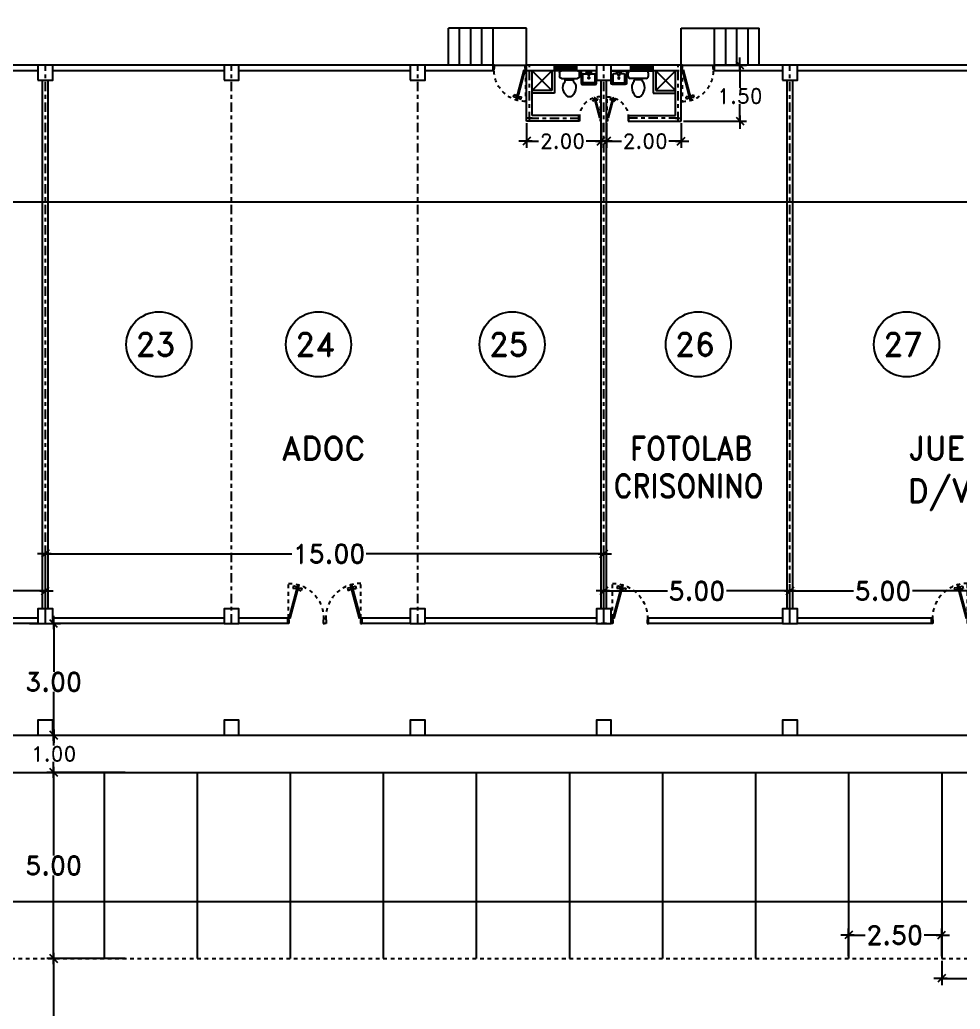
# Model space of a CAD drawing. Header units: millimetres. Extents: x 1590 to 1932, y -48 to 167.
# Drawn here: x 1704.97 to 1730.23, y 92.75 to 119.33 of the extents above; entities that cross this region are included whole.
import ezdxf

# ---------------------------------------------------------------- set-up
doc = ezdxf.new("R2010")
doc.units = ezdxf.units.MM
doc.header["$LTSCALE"] = 0.1
doc.header["$MEASUREMENT"] = 0
doc.header["$PDMODE"] = 35
doc.header["$PDSIZE"] = 0.75
for name, pattern in [('CENTERX2', [4, 2.5, -0.5, 0.5, -0.5]), ('DASHED', [0.75, 0.5, -0.25]), ('HIDDEN2', [0.1875, 0.125, -0.0625])]:
    doc.linetypes.add(name, pattern=pattern)
doc.layers.get('0').update_dxf_attribs({"linetype": 'CONTINUOUS'})
doc.layers.get('DEFPOINTS').update_dxf_attribs({"linetype": 'CONTINUOUS'})
for name, color, linetype in [('_KTI_CONTROL', 7, 'CONTINUOUS'), ('CALLES', 3, 'CONTINUOUS'), ('P-FIXT', 1, 'CONTINUOUS'), ('PARED', 4, 'CONTINUOUS'), ('PAREDES', 3, 'CONTINUOUS'), ('TERRENO', 4, 'CONTINUOUS'), ('TEXT', 3, 'CONTINUOUS')]:
    doc.layers.add(name, color=color, linetype=linetype)
doc.styles.add('ATT', font='txt')
doc.styles.add('ROMAND', font='romand.shx')
doc.dimstyles.new('URBA', dxfattribs={"dimtxt": 20, "dimasz": 0.5, "dimexe": 1.25, "dimexo": 0.63, "dimgap": 0.63, "dimtad": 0, "dimtih": 1, "dimtoh": 1, "dimzin": 1, "dimdsep": 46, "dimtxsty": 'ROMAND', "dimcen": 2.5, "dimclrd": 1, "dimclre": 1, "dimclrt": 3, "dimadec": 0, "dimazin": 0, "dimtfac": 1, "dimtmove": 0, "dimatfit": 3, "dimfxl": 1, "dimtvp": 1, "dimtolj": 1, "dimtzin": 1, "dimarcsym": 0})

# ---------------------------------------------------------------- blocks, each defined once
blk = doc.blocks.new('UTP1$0$DIMBLOCK')
at = {"color": 1}
blk.add_line((-7.5, 0), (10.5, 0), dxfattribs=at)
at = {"color": 4}
blk.add_line((-5.25, -5.25), (5.25, 5.25), dxfattribs=at)
blk = doc.blocks.new('*D37')
at = {"color": 1, "linetype": 'Continuous', "transparency": 16777216}
for p, q in [((1707.803, 99.108), (1705.702, 99.108)), ((1705.882, 99.088), (1705.882, 96.878)), ((1705.882, 94.128), (1705.882, 96.338)), ((1707.803, 94.108), (1705.702, 94.108))]:
    blk.add_line(p, q, dxfattribs=at)
at = {"layer": 'DEFPOINTS', "color": 0, "linetype": 'Continuous', "transparency": 16777216}
for p in [(1707.866, 99.108), (1705.882, 94.108), (1707.866, 94.108)]:
    blk.add_point(p, dxfattribs=at)
at = {"color": 1, "linetype": 'Continuous', "transparency": 16777216, "xscale": 0.02, "yscale": 0.02, "zscale": 0.02}
for p, rotation in [((1705.882, 99.108), 90), ((1705.882, 94.108), 270)]:
    blk.add_blockref('UTP1$0$DIMBLOCK', p, dxfattribs=dict(at, rotation=rotation))
at = {"color": 3, "linetype": 'Continuous', "transparency": 16777216, "insert": (1705.882, 96.608), "char_height": 0.5, "attachment_point": 5, "style": 'ROMAND'}
blk.add_mtext('\\A1;5.00', dxfattribs=at)
blk = doc.blocks.new('*D60')
at = {"color": 1, "linetype": 'Continuous', "lineweight": -2, "transparency": 16777216}
for p, q in [((1705.172, 100.108), (1706.062, 100.108)), ((1705.882, 100.088), (1705.882, 99.828)), ((1705.882, 99.128), (1705.882, 99.388)), ((1705.172, 99.108), (1706.062, 99.108))]:
    blk.add_line(p, q, dxfattribs=at)
at = {"layer": 'DEFPOINTS', "color": 0, "linetype": 'Continuous', "transparency": 16777216}
for p in [(1705.109, 100.108), (1705.882, 100.108), (1705.109, 99.108)]:
    blk.add_point(p, dxfattribs=at)
at = {"color": 1, "linetype": 'Continuous', "lineweight": -2, "transparency": 16777216, "xscale": 0.02, "yscale": 0.02, "zscale": 0.02}
for p, rotation in [((1705.882, 100.108), 90), ((1705.882, 99.108), 270)]:
    blk.add_blockref('UTP1$0$DIMBLOCK', p, dxfattribs=dict(at, rotation=rotation))
at = {"color": 3, "linetype": 'Continuous', "transparency": 16777216, "insert": (1705.882, 99.608), "char_height": 0.4, "attachment_point": 5, "style": 'ROMAND'}
blk.add_mtext('\\A1;1.00', dxfattribs=at)
blk = doc.blocks.new('15PTOI01')
at = {"color": 0, "linetype": 'ByBlock'}
for p, q in [((2, 10.5), (6, 10.5)), ((0, -8.5), (0, 8.5)), ((8, 8.5), (8, -8.5)), ((9.5, 4.375), (9.5, -4.375)), ((11.25, 4.375), (9.5, 4.375)), ((11.25, -4.375), (9.5, -4.375)), ((6, -10.5), (2, -10.5))]:
    blk.add_line(p, q, dxfattribs=at)
for centre, radius, start, end in [((2, 8.5), 2, 90, 180), ((6, 8.5), 2, 0, 90), ((17.766404, -2.827313), 9.712715, 75.184599, 132.137709), ((13.6875, -12.03125), 19.717859, 49.950272, 70.559965), ((23.458333, 0), 4.229167, 313.602819, 46.397181), ((2, -8.5), 2, 180, 270), ((6, -8.5), 2, 270, 0), ((17.766404, 2.827313), 9.712715, 227.862291, 284.815401), ((13.6875, 12.03125), 19.717859, 289.440035, 310.049728)]:
    blk.add_arc(centre, radius, start, end, dxfattribs=at)
at = {"color": 0, "linetype": 'ByBlock', "style": 'ATT'}
for tag, p, flags in [('ITEM', (0, -23), 3), ('ROOM_NUMBER', (0, -32), 1)]:
    blk.add_attdef(tag, p, '', height=6, dxfattribs=dict(at, flags=flags))
blk = doc.blocks.new('ss1')
at = {"layer": '_KTI_CONTROL', "color": 1}
for points in [[(0.141, 0.122, 0), (0.141, 0.122, 0), (0.141, 0.122, 0), (0.141, 0.122, 0), (0.141, 0.122, 0)], [(0.141, 0.122, 0), (0.141, 0.122, 0), (0.141, 0.122, 0), (0.141, 0.122, 0), (0.141, 0.122, 0), (0.141, 0.122, 0), (0.141, 0.122, 0), (0.141, 0.122, 0), (0.141, 0.122, 0), (0.141, 0.122, 0), (0.141, 0.122, 0)]]:
    blk.add_polyline3d(points, dxfattribs=at)
at = {"layer": '_KTI_CONTROL'}
for points in [[(0.141, 0.122, 0), (0.141, 0.122, 0), (0.141, 0.122, 0), (0.141, 0.122, 0)], [(0.141, 0.122, 0), (0.141, 0.122, 0)]]:
    blk.add_polyline3d(points, dxfattribs=at)
at = {"layer": 'P-FIXT', "xscale": 0.0254, "yscale": 0.0254, "zscale": 0.0254}
blk.add_blockref('15PTOI01', (17.719, 12.528), dxfattribs=at)
blk = doc.blocks.new('15PLAV06')
at = {"color": 0, "linetype": 'ByBlock'}
for p, q in [((0, 8.5), (0, -8.5)), ((16.5, 10), (1.5, 10)), ((2, -1.5), (2, 1.5)), ((7, 0.5), (3, 1.5)), ((4, 1.25), (4, 7.25)), ((4.75, 8), (15.25, 8)), ((7, -0.5), (7, 0.5)), ((16, 7.25), (16, -7.25)), ((18, -8.5), (18, 8.5)), ((1.5, -10), (16.5, -10)), ((3, -1.5), (7, -0.5)), ((4, -7.25), (4, -1.25)), ((15.25, -8), (4.75, -8))]:
    blk.add_line(p, q, dxfattribs=at)
for centre in [(2.5, 2.5), (9.5, 0), (2.5, -2.5)]:
    blk.add_circle(centre, 1, dxfattribs=at)
for centre, radius, start, end in [((1.5, 8.5), 1.5, 90, 180), ((4.75, 7.25), 0.75, 90, 180), ((15.25, 7.25), 0.75, 0, 90), ((16.5, 8.5), 1.5, 0, 90), ((1.5, -8.5), 1.5, 180, 270), ((4.75, -7.25), 0.75, 180, 270), ((15.25, -7.25), 0.75, 270, 0), ((16.5, -8.5), 1.5, 270, 0)]:
    blk.add_arc(centre, radius, start, end, dxfattribs=at)
at = {"color": 0, "linetype": 'ByBlock', "style": 'ATT'}
for tag, p, flags in [('ROOM_NUMBER', (0, -29), 1), ('ITEM', (0, -20), 3)]:
    blk.add_attdef(tag, p, '', height=6, dxfattribs=dict(at, flags=flags))
blk = doc.blocks.new('P-GIRO-D')
at = {"color": 1, "linetype": 'HIDDEN2'}
blk.add_line((-0.03, 0.15), (-0.03, 1.08), dxfattribs=at)
at = {"color": 2}
for p, q in [((-0.31, 0.963), (-0.389, 0.952)), ((-0.389, 0.952), (-0.371, 0.884)), ((-0.297, 0.915), (-0.371, 0.884)), ((-0.281, 1.048), (-0.31, 1.041)), ((-0.31, 1.041), (-0.069, 0.142)), ((-0.31, 0.963), (-0.297, 0.915)), ((-0.288, 0.958), (-0.307, 0.953)), ((-0.28, 0.929), (-0.299, 0.924)), ((-0.281, 1.048), (-0.04, 0.15)), ((-0.239, 0.971), (-0.259, 0.966)), ((-0.232, 0.942), (-0.251, 0.937)), ((-0.242, 0.981), (-0.167, 1.011)), ((-0.242, 0.981), (-0.229, 0.933)), ((-0.229, 0.933), (-0.149, 0.944)), ((-0.167, 1.011), (-0.149, 0.944)), ((-1, 0.15), (-0.97, 0.15)), ((-0.96, 0), (-1, 0)), ((-0.97, 0.15), (-0.97, 0.1)), ((-0.97, 0.1), (-0.96, 0.1)), ((-0.96, 0.1), (-0.96, 0)), ((-0.04, 0.15), (-0.069, 0.142)), ((-0.04, 0.1), (-0.04, 0)), ((-0.03, 0.1), (-0.04, 0.1)), ((-0.04, 0), (0, 0)), ((-0.03, 0.15), (-0.03, 0.1)), ((0, 0.15), (-0.03, 0.15))]:
    blk.add_line(p, q, dxfattribs=at)
at = {"color": 1, "linetype": 'HIDDEN2'}
blk.add_arc((-0.04, 0.15), 0.93, 89.3839, 180, dxfattribs=at)
blk = doc.blocks.new('*D90')
at = {"color": 1, "linetype": 'Continuous', "lineweight": -2, "transparency": 16777216}
for p, q in [((1707.279, 94.108), (1705.702, 94.108)), ((1705.882, 94.088), (1705.882, 91.378)), ((1705.882, 88.128), (1705.882, 90.838)), ((1707.279, 88.108), (1705.702, 88.108))]:
    blk.add_line(p, q, dxfattribs=at)
at = {"layer": 'DEFPOINTS', "color": 0, "linetype": 'Continuous', "transparency": 16777216}
for p in [(1707.342, 94.108), (1705.882, 88.108), (1707.342, 88.108)]:
    blk.add_point(p, dxfattribs=at)
at = {"color": 1, "linetype": 'Continuous', "lineweight": -2, "transparency": 16777216, "xscale": 0.02, "yscale": 0.02, "zscale": 0.02}
for p, rotation in [((1705.882, 94.108), 90), ((1705.882, 88.108), 270)]:
    blk.add_blockref('UTP1$0$DIMBLOCK', p, dxfattribs=dict(at, rotation=rotation))
at = {"color": 3, "linetype": 'Continuous', "transparency": 16777216, "insert": (1705.882, 91.108), "char_height": 0.5, "attachment_point": 5, "style": 'ROMAND'}
blk.add_mtext('\\A1;6.00', dxfattribs=at)
blk = doc.blocks.new('*D94')
at = {"color": 1, "linetype": 'Continuous', "transparency": 16777216}
for p, q in [((1729.736, 94.046), (1729.736, 93.394)), ((1733.028, 94.046), (1733.028, 93.394)), ((1729.756, 93.574), (1730.424, 93.574)), ((1733.008, 93.574), (1731.988, 93.574))]:
    blk.add_line(p, q, dxfattribs=at)
at = {"layer": 'DEFPOINTS', "color": 0, "linetype": 'Continuous', "transparency": 16777216}
for p in [(1729.736, 94.108), (1733.028, 94.108), (1733.028, 93.574)]:
    blk.add_point(p, dxfattribs=at)
at = {"color": 1, "linetype": 'Continuous', "transparency": 16777216, "xscale": 0.02, "yscale": 0.02, "zscale": 0.02, "rotation": 180}
blk.add_blockref('UTP1$0$DIMBLOCK', (1729.736, 93.574), dxfattribs=at)
at = {"color": 1, "linetype": 'Continuous', "transparency": 16777216, "xscale": 0.02, "yscale": 0.02, "zscale": 0.02}
blk.add_blockref('UTP1$0$DIMBLOCK', (1733.028, 93.574), dxfattribs=at)
at = {"color": 3, "linetype": 'Continuous', "transparency": 16777216, "insert": (1731.206, 93.574), "char_height": 0.5, "attachment_point": 5, "style": 'ROMAND'}
blk.add_mtext('\\A1;3.29', dxfattribs=at)
blk = doc.blocks.new('*D216')
at = {"layer": 'CALLES', "color": 1, "linetype": 'Continuous', "transparency": 16777216}
for p, q in [((1700.661, 103.169), (1700.661, 104.162)), ((1700.681, 103.982), (1702.367, 103.982)), ((1705.641, 103.982), (1703.955, 103.982)), ((1705.661, 103.167), (1705.661, 104.162))]:
    blk.add_line(p, q, dxfattribs=at)
at = {"layer": 'DEFPOINTS', "color": 0, "linetype": 'Continuous', "transparency": 16777216}
for p in [(1705.661, 103.982), (1700.661, 103.106), (1705.661, 103.104)]:
    blk.add_point(p, dxfattribs=at)
at = {"layer": 'CALLES', "color": 1, "linetype": 'Continuous', "transparency": 16777216, "xscale": 0.02, "yscale": 0.02, "zscale": 0.02, "rotation": 180}
blk.add_blockref('UTP1$0$DIMBLOCK', (1700.661, 103.982), dxfattribs=at)
at = {"layer": 'CALLES', "color": 1, "linetype": 'Continuous', "transparency": 16777216, "xscale": 0.02, "yscale": 0.02, "zscale": 0.02}
blk.add_blockref('UTP1$0$DIMBLOCK', (1705.661, 103.982), dxfattribs=at)
at = {"layer": 'CALLES', "color": 3, "linetype": 'Continuous', "transparency": 16777216, "insert": (1703.161, 103.982), "char_height": 0.5, "attachment_point": 5, "style": 'ROMAND'}
blk.add_mtext('\\A1;5.00', dxfattribs=at)
blk = doc.blocks.new('*D217')
at = {"layer": 'CALLES', "color": 1, "linetype": 'Continuous', "transparency": 16777216}
for p, q in [((1720.661, 103.167), (1720.661, 104.162)), ((1720.681, 103.982), (1722.367, 103.982)), ((1725.641, 103.982), (1723.955, 103.982)), ((1725.661, 103.167), (1725.661, 104.162))]:
    blk.add_line(p, q, dxfattribs=at)
at = {"layer": 'DEFPOINTS', "color": 0, "linetype": 'Continuous', "transparency": 16777216}
for p in [(1725.661, 103.982), (1720.661, 103.104), (1725.661, 103.104)]:
    blk.add_point(p, dxfattribs=at)
at = {"layer": 'CALLES', "color": 1, "linetype": 'Continuous', "transparency": 16777216, "xscale": 0.02, "yscale": 0.02, "zscale": 0.02, "rotation": 180}
blk.add_blockref('UTP1$0$DIMBLOCK', (1720.661, 103.982), dxfattribs=at)
at = {"layer": 'CALLES', "color": 1, "linetype": 'Continuous', "transparency": 16777216, "xscale": 0.02, "yscale": 0.02, "zscale": 0.02}
blk.add_blockref('UTP1$0$DIMBLOCK', (1725.661, 103.982), dxfattribs=at)
at = {"layer": 'CALLES', "color": 3, "linetype": 'Continuous', "transparency": 16777216, "insert": (1723.161, 103.982), "char_height": 0.5, "attachment_point": 5, "style": 'ROMAND'}
blk.add_mtext('\\A1;5.00', dxfattribs=at)
blk = doc.blocks.new('*D218')
at = {"layer": 'CALLES', "color": 1, "linetype": 'Continuous', "transparency": 16777216}
for p, q in [((1725.661, 103.167), (1725.661, 104.162)), ((1725.681, 103.982), (1727.367, 103.982)), ((1730.641, 103.982), (1728.955, 103.982)), ((1730.661, 103.167), (1730.661, 104.162))]:
    blk.add_line(p, q, dxfattribs=at)
at = {"layer": 'DEFPOINTS', "color": 0, "linetype": 'Continuous', "transparency": 16777216}
for p in [(1730.661, 103.982), (1725.661, 103.104), (1730.661, 103.104)]:
    blk.add_point(p, dxfattribs=at)
at = {"layer": 'CALLES', "color": 1, "linetype": 'Continuous', "transparency": 16777216, "xscale": 0.02, "yscale": 0.02, "zscale": 0.02, "rotation": 180}
blk.add_blockref('UTP1$0$DIMBLOCK', (1725.661, 103.982), dxfattribs=at)
at = {"layer": 'CALLES', "color": 1, "linetype": 'Continuous', "transparency": 16777216, "xscale": 0.02, "yscale": 0.02, "zscale": 0.02}
blk.add_blockref('UTP1$0$DIMBLOCK', (1730.661, 103.982), dxfattribs=at)
at = {"layer": 'CALLES', "color": 3, "linetype": 'Continuous', "transparency": 16777216, "insert": (1728.161, 103.982), "char_height": 0.5, "attachment_point": 5, "style": 'ROMAND'}
blk.add_mtext('\\A1;5.00', dxfattribs=at)
blk = doc.blocks.new('*D224')
at = {"layer": 'CALLES', "color": 1, "linetype": 'Continuous', "transparency": 16777216}
for p, q in [((1654.736, 94.171), (1654.736, 95.811)), ((1733.028, 94.171), (1733.028, 95.811)), ((1654.756, 95.631), (1692.408, 95.631)), ((1733.008, 95.631), (1694.448, 95.631))]:
    blk.add_line(p, q, dxfattribs=at)
at = {"layer": 'DEFPOINTS', "color": 0, "linetype": 'Continuous', "transparency": 16777216}
for p in [(1733.028, 95.631), (1654.736, 94.108), (1733.028, 94.108)]:
    blk.add_point(p, dxfattribs=at)
at = {"layer": 'CALLES', "color": 1, "linetype": 'Continuous', "transparency": 16777216, "xscale": 0.02, "yscale": 0.02, "zscale": 0.02, "rotation": 180}
blk.add_blockref('UTP1$0$DIMBLOCK', (1654.736, 95.631), dxfattribs=at)
at = {"layer": 'CALLES', "color": 1, "linetype": 'Continuous', "transparency": 16777216, "xscale": 0.02, "yscale": 0.02, "zscale": 0.02}
blk.add_blockref('UTP1$0$DIMBLOCK', (1733.028, 95.631), dxfattribs=at)
at = {"layer": 'CALLES', "color": 3, "linetype": 'Continuous', "transparency": 16777216, "insert": (1693.428, 95.631), "char_height": 0.5, "attachment_point": 5, "style": 'ROMAND'}
blk.add_mtext('\\A1;78.29', dxfattribs=at)
blk = doc.blocks.new('*D226')
at = {"color": 1, "linetype": 'Continuous', "transparency": 16777216}
for p, q in [((1727.236, 94.171), (1727.236, 94.919)), ((1729.736, 94.171), (1729.736, 94.919)), ((1727.256, 94.739), (1727.678, 94.739)), ((1729.716, 94.739), (1729.266, 94.739))]:
    blk.add_line(p, q, dxfattribs=at)
at = {"layer": 'DEFPOINTS', "color": 0, "linetype": 'Continuous', "transparency": 16777216}
for p in [(1729.736, 94.739), (1727.236, 94.108), (1729.736, 94.108)]:
    blk.add_point(p, dxfattribs=at)
at = {"color": 1, "linetype": 'Continuous', "transparency": 16777216, "xscale": 0.02, "yscale": 0.02, "zscale": 0.02, "rotation": 180}
blk.add_blockref('UTP1$0$DIMBLOCK', (1727.236, 94.739), dxfattribs=at)
at = {"color": 1, "linetype": 'Continuous', "transparency": 16777216, "xscale": 0.02, "yscale": 0.02, "zscale": 0.02}
blk.add_blockref('UTP1$0$DIMBLOCK', (1729.736, 94.739), dxfattribs=at)
at = {"color": 3, "linetype": 'Continuous', "transparency": 16777216, "insert": (1728.472, 94.739), "char_height": 0.5, "attachment_point": 5, "style": 'ROMAND'}
blk.add_mtext('\\A1;2.50', dxfattribs=at)
blk = doc.blocks.new('*D227')
at = {"layer": 'CALLES', "color": 1, "linetype": 'Continuous', "transparency": 16777216}
for p, q in [((1705.234, 103.104), (1706.063, 103.104)), ((1705.883, 103.084), (1705.883, 101.81)), ((1705.883, 100.128), (1705.883, 101.27)), ((1705.234, 100.108), (1706.063, 100.108))]:
    blk.add_line(p, q, dxfattribs=at)
at = {"layer": 'DEFPOINTS', "color": 0, "linetype": 'Continuous', "transparency": 16777216}
for p in [(1705.172, 103.104), (1705.883, 103.104), (1705.172, 100.108)]:
    blk.add_point(p, dxfattribs=at)
at = {"layer": 'CALLES', "color": 1, "linetype": 'Continuous', "transparency": 16777216, "xscale": 0.02, "yscale": 0.02, "zscale": 0.02}
for p, rotation in [((1705.883, 103.104), 90), ((1705.883, 100.108), 270)]:
    blk.add_blockref('UTP1$0$DIMBLOCK', p, dxfattribs=dict(at, rotation=rotation))
at = {"layer": 'CALLES', "color": 3, "linetype": 'Continuous', "transparency": 16777216, "insert": (1705.883, 101.54), "char_height": 0.5, "attachment_point": 5, "style": 'ROMAND'}
blk.add_mtext('\\A1;3.00', dxfattribs=at)
blk = doc.blocks.new('*D234')
at = {"color": 1, "linetype": 'Continuous', "transparency": 16777216}
for p, q in [((1718.586, 116.544), (1718.586, 115.886)), ((1720.586, 116.544), (1720.586, 115.886)), ((1718.606, 116.066), (1718.91, 116.066)), ((1720.566, 116.066), (1720.189, 116.066))]:
    blk.add_line(p, q, dxfattribs=at)
at = {"layer": 'DEFPOINTS', "color": 0, "linetype": 'Continuous', "transparency": 16777216}
for p in [(1718.586, 116.606), (1720.586, 116.606), (1720.586, 116.066)]:
    blk.add_point(p, dxfattribs=at)
at = {"color": 1, "linetype": 'Continuous', "transparency": 16777216, "xscale": 0.02, "yscale": 0.02, "zscale": 0.02, "rotation": 180}
blk.add_blockref('UTP1$0$DIMBLOCK', (1718.586, 116.066), dxfattribs=at)
at = {"color": 1, "linetype": 'Continuous', "transparency": 16777216, "xscale": 0.02, "yscale": 0.02, "zscale": 0.02}
blk.add_blockref('UTP1$0$DIMBLOCK', (1720.586, 116.066), dxfattribs=at)
at = {"color": 2, "linetype": 'Continuous', "transparency": 16777216, "insert": (1719.55, 116.066), "char_height": 0.4, "attachment_point": 5, "style": 'ROMAND'}
blk.add_mtext('\\A1;2.00', dxfattribs=at)
blk = doc.blocks.new('*D235')
at = {"color": 1, "linetype": 'Continuous', "transparency": 16777216}
for p, q in [((1720.736, 116.544), (1720.736, 115.886)), ((1722.736, 116.544), (1722.736, 115.886)), ((1720.756, 116.066), (1721.133, 116.066)), ((1722.716, 116.066), (1722.411, 116.066))]:
    blk.add_line(p, q, dxfattribs=at)
at = {"layer": 'DEFPOINTS', "color": 0, "linetype": 'Continuous', "transparency": 16777216}
for p in [(1720.736, 116.606), (1722.736, 116.606), (1720.736, 116.066)]:
    blk.add_point(p, dxfattribs=at)
at = {"color": 1, "linetype": 'Continuous', "transparency": 16777216, "xscale": 0.02, "yscale": 0.02, "zscale": 0.02, "rotation": 180}
blk.add_blockref('UTP1$0$DIMBLOCK', (1720.736, 116.066), dxfattribs=at)
at = {"color": 1, "linetype": 'Continuous', "transparency": 16777216, "xscale": 0.02, "yscale": 0.02, "zscale": 0.02}
blk.add_blockref('UTP1$0$DIMBLOCK', (1722.736, 116.066), dxfattribs=at)
at = {"color": 2, "linetype": 'Continuous', "transparency": 16777216, "insert": (1721.772, 116.066), "char_height": 0.4, "attachment_point": 5, "style": 'ROMAND'}
blk.add_mtext('\\A1;2.00', dxfattribs=at)
blk = doc.blocks.new('*D236')
at = {"color": 1, "linetype": 'Continuous', "transparency": 16777216}
for p, q in [((1722.797, 118.104), (1724.496, 118.104)), ((1724.316, 118.084), (1724.316, 117.497)), ((1724.316, 116.626), (1724.316, 117.057)), ((1722.798, 116.606), (1724.496, 116.606))]:
    blk.add_line(p, q, dxfattribs=at)
at = {"layer": 'DEFPOINTS', "color": 0, "linetype": 'Continuous', "transparency": 16777216}
for p in [(1722.735, 118.104), (1722.736, 116.606), (1724.316, 116.606)]:
    blk.add_point(p, dxfattribs=at)
at = {"color": 1, "linetype": 'Continuous', "transparency": 16777216, "xscale": 0.02, "yscale": 0.02, "zscale": 0.02}
for p, rotation in [((1724.316, 118.104), 90), ((1724.316, 116.606), 270)]:
    blk.add_blockref('UTP1$0$DIMBLOCK', p, dxfattribs=dict(at, rotation=rotation))
at = {"color": 2, "linetype": 'Continuous', "transparency": 16777216, "insert": (1724.316, 117.277), "char_height": 0.4, "attachment_point": 5, "style": 'ROMAND'}
blk.add_mtext('\\A1;1.50', dxfattribs=at)
blk = doc.blocks.new('*D325')
at = {"color": 1, "linetype": 'Continuous', "transparency": 16777216}
for p, q in [((1705.661, 103.229), (1705.661, 105.163)), ((1720.661, 103.169), (1720.661, 105.163)), ((1705.681, 104.983), (1712.284, 104.983)), ((1720.641, 104.983), (1714.276, 104.983))]:
    blk.add_line(p, q, dxfattribs=at)
at = {"layer": 'DEFPOINTS', "color": 0, "linetype": 'Continuous', "transparency": 16777216}
for p in [(1720.661, 104.983), (1705.661, 103.167), (1720.661, 103.106)]:
    blk.add_point(p, dxfattribs=at)
at = {"color": 1, "linetype": 'Continuous', "transparency": 16777216, "xscale": 0.02, "yscale": 0.02, "zscale": 0.02, "rotation": 180}
blk.add_blockref('UTP1$0$DIMBLOCK', (1705.661, 104.983), dxfattribs=at)
at = {"color": 1, "linetype": 'Continuous', "transparency": 16777216, "xscale": 0.02, "yscale": 0.02, "zscale": 0.02}
blk.add_blockref('UTP1$0$DIMBLOCK', (1720.661, 104.983), dxfattribs=at)
at = {"color": 3, "linetype": 'Continuous', "transparency": 16777216, "insert": (1713.28, 104.983), "char_height": 0.5, "attachment_point": 5, "style": 'ROMAND'}
blk.add_mtext('\\A1;15.00', dxfattribs=at)
blk = doc.blocks.new('*D347')
at = {"color": 1, "linetype": 'Continuous', "transparency": 16777216}
for p, q in [((1640.661, 112.864), (1640.661, 114.603)), ((1735.661, 112.106), (1735.661, 114.603)), ((1640.681, 114.423), (1687.917, 114.423)), ((1735.641, 114.423), (1693.314, 114.423))]:
    blk.add_line(p, q, dxfattribs=at)
at = {"layer": 'DEFPOINTS', "color": 0, "linetype": 'Continuous', "transparency": 16777216}
for p in [(1735.661, 114.423), (1640.661, 112.802), (1735.661, 112.043)]:
    blk.add_point(p, dxfattribs=at)
at = {"color": 1, "linetype": 'Continuous', "transparency": 16777216, "xscale": 0.02, "yscale": 0.02, "zscale": 0.02, "rotation": 180}
blk.add_blockref('UTP1$0$DIMBLOCK', (1640.661, 114.423), dxfattribs=at)
at = {"color": 1, "linetype": 'Continuous', "transparency": 16777216, "xscale": 0.02, "yscale": 0.02, "zscale": 0.02}
blk.add_blockref('UTP1$0$DIMBLOCK', (1735.661, 114.423), dxfattribs=at)
at = {"color": 3, "linetype": 'Continuous', "transparency": 16777216, "insert": (1690.615, 114.423), "char_height": 0.5, "attachment_point": 5, "style": 'ROMAND'}
blk.add_mtext('\\A1;POLIGONO "D"', dxfattribs=at)

msp = doc.modelspace()

# ---------------------------------------------------------------- linework, layer by layer
at = {"color": 1, "linetype": 'Continuous'}
for p, q in [((1716.4858, 118.1043), (1716.4858, 119.1043)), ((1718.5858, 119.1043), (1716.4858, 119.1043)), ((1716.7858, 118.1043), (1716.7858, 119.1043)), ((1717.0858, 118.1043), (1717.0858, 119.1043)), ((1717.3858, 118.1043), (1717.3858, 119.1043)), ((1717.6858, 118.1043), (1717.6858, 119.1043)), ((1717.6858, 118.1043), (1717.6858, 119.1043)), ((1717.6858, 118.1043), (1717.6858, 119.1043)), ((1718.5858, 118.1043), (1718.5858, 119.1043)), ((1722.7358, 118.1043), (1722.7358, 119.1043)), ((1722.7358, 119.1043), (1724.8358, 119.1043)), ((1723.6358, 118.1043), (1723.6358, 119.1043)), ((1723.6358, 118.1043), (1723.6358, 119.1043)), ((1723.6358, 118.1043), (1723.6358, 119.1043)), ((1723.9358, 118.1043), (1723.9358, 119.1043)), ((1724.2358, 118.1043), (1724.2358, 119.1043)), ((1724.5358, 118.1043), (1724.5358, 119.1043)), ((1724.8358, 118.1043), (1724.8358, 119.1043))]:
    msp.add_line(p, q, dxfattribs=at)
at = {"color": 2, "linetype": 'Continuous'}
for p, q in [((1707.2357, 99.1083), (1707.2357, 94.1083)), ((1709.7357, 99.1083), (1709.7357, 94.1083)), ((1712.2357, 99.1083), (1712.2357, 94.1083)), ((1714.7357, 99.1083), (1714.7357, 94.1083)), ((1717.2357, 99.1083), (1717.2357, 94.1083)), ((1719.7357, 99.1083), (1719.7357, 94.1083)), ((1722.2357, 99.1083), (1722.2357, 94.1083)), ((1724.7357, 99.1083), (1724.7357, 94.1083)), ((1727.2357, 99.1083), (1727.2357, 94.1083)), ((1729.7357, 99.1083), (1729.7357, 94.1083))]:
    msp.add_line(p, q, dxfattribs=at)
for centre in [(1708.7098, 110.6061), (1712.9972, 110.6061), (1718.1983, 110.6061), (1723.1983, 110.6061), (1728.7932, 110.6061)]:
    msp.add_circle(centre, 0.8758, dxfattribs=at)
at = {"layer": 'CALLES', "color": 1, "linetype": 'Continuous'}
for p, q in [((1717.6858, 118.1043), (1718.5869, 118.1043)), ((1722.7347, 118.1043), (1723.6358, 118.1043))]:
    msp.add_line(p, q, dxfattribs=at)
at = {"layer": 'CALLES', "color": 4, "linetype": 'Continuous'}
for points in [[(1705.4608, 117.7043), (1705.8608, 117.7043), (1705.8608, 118.1043), (1705.4608, 118.1043)], [(1710.4608, 117.7043), (1710.8608, 117.7043), (1710.8608, 118.1043), (1710.4608, 118.1043)], [(1715.4608, 117.7043), (1715.8608, 117.7043), (1715.8608, 118.1043), (1715.4608, 118.1043)], [(1720.4608, 117.7043), (1720.8608, 117.7043), (1720.8608, 118.1043), (1720.4608, 118.1043)], [(1725.4608, 117.7043), (1725.8608, 117.7043), (1725.8608, 118.1043), (1725.4608, 118.1043)], [(1705.4608, 103.1043), (1705.8608, 103.1043), (1705.8608, 103.5043), (1705.4608, 103.5043)], [(1710.4608, 103.1043), (1710.8608, 103.1043), (1710.8608, 103.5043), (1710.4608, 103.5043)], [(1715.4608, 103.1043), (1715.8608, 103.1043), (1715.8608, 103.5043), (1715.4608, 103.5043)], [(1720.4608, 103.1043), (1720.8608, 103.1043), (1720.8608, 103.5043), (1720.4608, 103.5043)], [(1725.4608, 103.1043), (1725.8608, 103.1043), (1725.8608, 103.5043), (1725.4608, 103.5043)], [(1705.4608, 100.1083), (1705.8608, 100.1083), (1705.8608, 100.5083), (1705.4608, 100.5083)], [(1710.4608, 100.1083), (1710.8608, 100.1083), (1710.8608, 100.5083), (1710.4608, 100.5083)], [(1715.4608, 100.1083), (1715.8608, 100.1083), (1715.8608, 100.5083), (1715.4608, 100.5083)], [(1720.4608, 100.1083), (1720.8608, 100.1083), (1720.8608, 100.5083), (1720.4608, 100.5083)], [(1725.4608, 100.1083), (1725.8608, 100.1083), (1725.8608, 100.5083), (1725.4608, 100.5083)]]:
    msp.add_lwpolyline(points, close=True, dxfattribs=at)
at = {"layer": 'PARED', "color": 8, "linetype": 'CENTERX2'}
for p, q in [((1705.6608, 103.1061), (1705.6608, 118.1061)), ((1710.6608, 103.1061), (1710.6608, 118.1061)), ((1715.6608, 103.1061), (1715.6608, 118.1061)), ((1718.6608, 116.6061), (1718.6608, 118.1043)), ((1720.6608, 103.1061), (1720.6608, 118.1061)), ((1722.6608, 116.6061), (1722.6608, 118.1043)), ((1725.6608, 103.1043), (1725.6608, 118.1043)), ((1718.7358, 116.6811), (1718.5858, 116.6811)), ((1718.6608, 116.6811), (1719.9858, 116.6811)), ((1722.6608, 116.6811), (1721.3358, 116.6811)), ((1722.5858, 116.6811), (1722.7358, 116.6811))]:
    msp.add_line(p, q, dxfattribs=at)
at = {"layer": 'PARED', "color": 1}
for p, q in [((1719.9358, 118.0543), (1719.334, 118.0543)), ((1721.3858, 118.0543), (1721.9875, 118.0543)), ((1719.2658, 117.9561), (1718.7358, 117.4261)), ((1719.2658, 117.4261), (1718.7358, 117.9561)), ((1719.9358, 118.0043), (1719.334, 118.0043)), ((1721.3858, 118.0043), (1721.9875, 118.0043)), ((1722.0558, 117.4261), (1722.5858, 117.9561)), ((1722.0558, 117.9561), (1722.5858, 117.4261))]:
    msp.add_line(p, q, dxfattribs=at)
at = {"layer": 'PARED', "color": 3}
for p, q in [((1719.9358, 118.1043), (1719.3358, 118.1043)), ((1721.3858, 118.1043), (1721.9858, 118.1043)), ((1705.4608, 117.9543), (1703.6358, 117.9543)), ((1710.4608, 117.9543), (1705.8608, 117.9543)), ((1715.4608, 117.9543), (1710.8608, 117.9543)), ((1717.6858, 117.9543), (1715.8608, 117.9543)), ((1720.4608, 117.9543), (1718.5858, 117.9543)), ((1720.4608, 117.9543), (1718.7358, 117.9543)), ((1719.9358, 117.9543), (1719.3358, 117.9543)), ((1722.6858, 117.9543), (1720.8608, 117.9543)), ((1722.5847, 117.9543), (1720.8608, 117.9543)), ((1721.3858, 117.9543), (1721.9858, 117.9543)), ((1725.4608, 117.9543), (1723.6358, 117.9543)), ((1730.4608, 117.9543), (1725.8608, 117.9543)), ((1705.5858, 103.5043), (1705.5858, 117.7043)), ((1705.7358, 103.5043), (1705.7358, 117.7043)), ((1720.5858, 103.5043), (1720.5858, 117.7043)), ((1720.7358, 103.5043), (1720.7358, 117.7043)), ((1725.5858, 103.5043), (1725.5858, 117.7043)), ((1725.7358, 103.5043), (1725.7358, 117.7043)), ((1648.7358, 100.1083), (1740.0279, 100.1083)), ((1649.7358, 99.1083), (1738.0279, 99.1083))]:
    msp.add_line(p, q, dxfattribs=at)
at = {"layer": 'PARED', "color": 2}
for p, q in [((1719.9858, 116.6061), (1719.9858, 116.7561)), ((1721.3358, 116.6061), (1721.3358, 116.7561))]:
    msp.add_line(p, q, dxfattribs=at)
at = {"layer": 'PAREDES', "color": 2, "linetype": 'DASHED'}
msp.add_line((1654.7358, 94.1083), (1733.0279, 94.1083), dxfattribs=at)
at = {"layer": 'TERRENO', "color": 6, "linetype": 'Continuous'}
for p, q in [((1705.4608, 118.1043), (1703.6358, 118.1043)), ((1715.4608, 118.1043), (1705.8608, 118.1043)), ((1717.6858, 118.1043), (1715.8608, 118.1043)), ((1722.6858, 118.1043), (1718.5858, 118.1043)), ((1722.7347, 118.1043), (1718.5858, 118.1043)), ((1732.6858, 118.1043), (1723.6358, 118.1043)), ((1712.1608, 103.2543), (1712.1608, 103.1043)), ((1714.1608, 103.2543), (1714.1608, 103.1043)), ((1705.4608, 103.1043), (1701.8608, 103.1043)), ((1710.4608, 103.1043), (1705.8608, 103.1043)), ((1712.1608, 103.1043), (1710.8608, 103.1043)), ((1715.4608, 103.1043), (1714.1608, 103.1043)), ((1720.4608, 103.1043), (1715.8608, 103.1043)), ((1725.4608, 103.1043), (1721.8608, 103.1043)), ((1729.4608, 103.1043), (1725.8608, 103.1043))]:
    msp.add_line(p, q, dxfattribs=at)
at = {"layer": 'TERRENO', "color": 4, "linetype": 'Continuous'}
for p, q in [((1717.6858, 117.9543), (1717.6858, 118.1043)), ((1719.3358, 117.9543), (1719.3358, 118.1043)), ((1719.9358, 117.9543), (1719.9358, 118.1043)), ((1721.3858, 117.9543), (1721.3858, 118.1043)), ((1721.9858, 117.9543), (1721.9858, 118.1043)), ((1723.6358, 117.9543), (1723.6358, 118.1043)), ((1721.8608, 103.1043), (1721.8608, 103.2543)), ((1729.4608, 103.1043), (1729.4608, 103.2543)), ((1720.7358, 103.1043), (1720.5858, 103.1043)), ((1720.7358, 103.1043), (1720.5858, 103.1043))]:
    msp.add_line(p, q, dxfattribs=at)
at = {"layer": 'TERRENO', "color": 2, "linetype": 'Continuous'}
for p, q in [((1718.5858, 116.6061), (1718.5858, 118.1043)), ((1722.7358, 116.6061), (1722.7358, 118.1043)), ((1718.7358, 116.7561), (1718.7358, 117.9543)), ((1719.2658, 117.9561), (1719.2658, 117.4261)), ((1719.3358, 117.9561), (1719.3358, 117.3561)), ((1721.9858, 117.9561), (1721.9858, 117.3561)), ((1722.0558, 117.9561), (1722.0558, 117.4261)), ((1722.5858, 116.7561), (1722.5858, 117.9543)), ((1719.2658, 117.4261), (1718.7358, 117.4261)), ((1719.3358, 117.3561), (1718.7358, 117.3561)), ((1721.9858, 117.3561), (1722.5858, 117.3561)), ((1722.0558, 117.4261), (1722.5858, 117.4261)), ((1719.9858, 116.7561), (1718.7358, 116.7561)), ((1721.3358, 116.7561), (1722.5858, 116.7561)), ((1719.9858, 116.6061), (1718.5858, 116.6061)), ((1721.3358, 116.6061), (1722.7358, 116.6061)), ((1705.4608, 103.2543), (1701.8608, 103.2543)), ((1710.4608, 103.2543), (1705.8608, 103.2543)), ((1712.1608, 103.2543), (1710.8608, 103.2543)), ((1715.4608, 103.2543), (1714.1608, 103.2543)), ((1720.4608, 103.2543), (1715.8608, 103.2543)), ((1725.4608, 103.2543), (1721.8608, 103.2543)), ((1729.4608, 103.2543), (1725.8608, 103.2543))]:
    msp.add_line(p, q, dxfattribs=at)

# ---------------------------------------------------------------- block references
at = {"color": 1, "linetype": 'Continuous', "xscale": -1, "rotation": 90}
for p in [(1712.2651, 135.6735), (1732.2651, 135.6735)]:
    msp.add_blockref('ss1', p, dxfattribs=at)
at = {"color": 1, "linetype": 'Continuous', "rotation": 270}
for p in [(1709.0565, 135.6735), (1724.0565, 135.6735)]:
    msp.add_blockref('ss1', p, dxfattribs=at)
at = {"layer": 'P-FIXT', "yscale": 0.02031999999999812}
for p, xscale, zscale, rotation in [((1720.2576, 117.9543), 0.02031999999999812, 0.02031999999999812, 270), ((1721.064, 117.9543), -0.02031999999999812, 0.02032, 90)]:
    msp.add_blockref('15PLAV06', p, dxfattribs=dict(at, xscale=xscale, zscale=zscale, rotation=rotation))
at = {"layer": 'PARED', "yscale": 0.9, "rotation": 180}
for p, xscale in [((1718.5869, 118.1043), -0.9), ((1722.7347, 118.1043), 0.9)]:
    msp.add_blockref('P-GIRO-D', p, dxfattribs=dict(at, xscale=xscale))
at = {"layer": 'PARED', "yscale": 0.6}
for p, xscale in [((1720.5858, 116.6061), 0.6), ((1720.7358, 116.6061), -0.6)]:
    msp.add_blockref('P-GIRO-D', p, dxfattribs=dict(at, xscale=xscale))
at = {"layer": 'PARED', "xscale": -1}
for p in [(1712.1608, 103.1043), (1720.8608, 103.1043)]:
    msp.add_blockref('P-GIRO-D', p, dxfattribs=at)
at = {"layer": 'PARED'}
for p in [(1714.1608, 103.1043), (1730.4608, 103.1043)]:
    msp.add_blockref('P-GIRO-D', p, dxfattribs=at)

# ---------------------------------------------------------------- texts
at = {"layer": 'TEXT', "style": 'ROMAND'}
for s, p in [('23', (1708.0804, 110.2919)), ('24', (1712.3678, 110.2919)), ('25', (1717.5689, 110.2919)), ('26', (1722.5689, 110.2919)), ('27', (1728.1638, 110.2919)), ('ADOC', (1712.0049, 107.5041)), ('JUEGOS ', (1728.8238, 107.5041)), ('D/VIDEO', (1728.8238, 106.3596))]:
    msp.add_text(s, height=0.625, dxfattribs=at).set_placement(p)
at = {"layer": 'TEXT', "style": 'ROMAND', "width": 0.9}
for s, p in [('FOTOLAB', (1721.3663, 107.5041)), ('CRISONINO', (1720.9256, 106.4921))]:
    msp.add_text(s, height=0.625, dxfattribs=at).set_placement(p)

# ---------------------------------------------------------------- dimensions: what is measured, and where the dimension line sits
at = {"color": 3, "linetype": 'Continuous'}
for base, p1, p2, angle, picture, middle in [((1724.3155, 116.6061), (1722.7347, 118.1043), (1722.7358, 116.6061), 90, '*D236', (1724.3155, 117.2766)), ((1720.7358, 116.0662), (1722.7358, 116.6061), (1720.7358, 116.6061), 180, '*D235', (1721.772, 116.0662))]:
    dim = msp.add_linear_dim(base=base, p1=p1, p2=p2, angle=angle, dimstyle='URBA', override={"dimtxt": 0.4, "dimasz": 0.02, "dimexe": 0.18, "dimexo": 0.0625, "dimgap": 0.02, "dimzin": 0, "dimblk1": 'UTP1$0$DIMBLOCK', "dimblk2": 'UTP1$0$DIMBLOCK', "dimsah": 1, "dimcen": 0.09, "dimclrt": 2, "dimtdec": 4, "dimtofl": 0, "dimtvp": 0, "dimtzin": 0}, dxfattribs=at)
    dim.commit()
    dim.dimension.update_dxf_attribs({"geometry": picture, "text_midpoint": middle, "dimtype": 160})
for base, p1, p2, override, picture, middle in [((1720.5858, 116.0662), (1718.5858, 116.6061), (1720.5858, 116.6061), {"dimtxt": 0.4, "dimasz": 0.02, "dimexe": 0.18, "dimexo": 0.0625, "dimgap": 0.02, "dimzin": 0, "dimblk1": 'UTP1$0$DIMBLOCK', "dimblk2": 'UTP1$0$DIMBLOCK', "dimsah": 1, "dimcen": 0.09, "dimclrt": 2, "dimtdec": 4, "dimtofl": 0, "dimtvp": 0, "dimtzin": 0}, '*D234', (1719.5495, 116.0662)), ((1729.7357, 94.739), (1727.2357, 94.1083), (1729.7357, 94.1083), {"dimtxt": 0.5, "dimasz": 0.02, "dimexe": 0.18, "dimexo": 0.0625, "dimgap": 0.02, "dimzin": 0, "dimblk1": 'UTP1$0$DIMBLOCK', "dimblk2": 'UTP1$0$DIMBLOCK', "dimsah": 1, "dimcen": 0.09, "dimtdec": 4, "dimtofl": 0, "dimtvp": 0, "dimtzin": 0}, '*D226', (1728.472, 94.739)), ((1733.0279, 93.574), (1729.7357, 94.1083), (1733.0279, 94.1083), {"dimtxt": 0.5, "dimasz": 0.02, "dimexe": 0.18, "dimexo": 0.0625, "dimgap": 0.02, "dimzin": 0, "dimblk1": 'UTP1$0$DIMBLOCK', "dimblk2": 'UTP1$0$DIMBLOCK', "dimsah": 1, "dimcen": 0.09, "dimtdec": 4, "dimtofl": 0, "dimtvp": 0, "dimtzin": 0}, '*D94', (1731.2063, 93.574))]:
    dim = msp.add_linear_dim(base=base, p1=p1, p2=p2, dimstyle='URBA', override=override, dxfattribs=at)
    dim.commit()
    dim.dimension.update_dxf_attribs({"geometry": picture, "text_midpoint": middle, "dimtype": 160})
dim = msp.add_linear_dim(base=(1735.6608, 114.4228), p1=(1640.6608, 112.8017), p2=(1735.6608, 112.0433), text='POLIGONO "D"', dimstyle='URBA', override={"dimtxt": 0.5, "dimasz": 0.02, "dimexe": 0.18, "dimexo": 0.0625, "dimgap": 0.02, "dimzin": 0, "dimblk1": 'UTP1$0$DIMBLOCK', "dimblk2": 'UTP1$0$DIMBLOCK', "dimsah": 1, "dimcen": 0.09, "dimtdec": 4, "dimtofl": 0, "dimtvp": 0, "dimtzin": 0}, dxfattribs=at)
dim.commit()
dim.dimension.update_dxf_attribs({"geometry": '*D347', "text_midpoint": (1690.6154, 114.4228), "dimtype": 160})
at = {"color": 6, "linetype": 'Continuous'}
dim = msp.add_linear_dim(base=(1720.6608, 104.9828), p1=(1705.6608, 103.1668), p2=(1720.6608, 103.1061), dimstyle='URBA', override={"dimtxt": 0.5, "dimasz": 0.02, "dimexe": 0.18, "dimexo": 0.0625, "dimgap": 0.02, "dimzin": 0, "dimblk1": 'UTP1$0$DIMBLOCK', "dimblk2": 'UTP1$0$DIMBLOCK', "dimsah": 1, "dimcen": 0.09, "dimtdec": 4, "dimtofl": 0, "dimtvp": 0, "dimtzin": 0}, dxfattribs=at)
dim.commit()
dim.dimension.update_dxf_attribs({"geometry": '*D325', "text_midpoint": (1713.2799, 104.9828), "dimtype": 160})
at = {"color": 3, "linetype": 'Continuous'}
for base, p1, p2, override, picture, middle in [((1705.8819, 100.1083), (1705.1094, 99.1083), (1705.1094, 100.1083), {"dimtxt": 0.4, "dimasz": 0.02, "dimexe": 0.18, "dimexo": 0.0625, "dimgap": 0.02, "dimzin": 0, "dimblk1": 'UTP1$0$DIMBLOCK', "dimblk2": 'UTP1$0$DIMBLOCK', "dimsah": 1, "dimcen": 0.09, "dimtdec": 4, "dimtofl": 0, "dimtvp": 0, "dimtzin": 0}, '*D60', (1705.8819, 99.6083)), ((1705.8819, 94.1083), (1707.8658, 99.1083), (1707.8658, 94.1083), {"dimtxt": 0.5, "dimasz": 0.02, "dimexe": 0.18, "dimexo": 0.0625, "dimgap": 0.02, "dimzin": 0, "dimblk1": 'UTP1$0$DIMBLOCK', "dimblk2": 'UTP1$0$DIMBLOCK', "dimsah": 1, "dimcen": 0.09, "dimtdec": 4, "dimtofl": 0, "dimtvp": 0, "dimtzin": 0}, '*D37', (1705.8819, 96.6083)), ((1705.8819, 88.1083), (1707.3419, 94.1083), (1707.3419, 88.1083), {"dimtxt": 0.5, "dimasz": 0.02, "dimexe": 0.18, "dimexo": 0.0625, "dimgap": 0.02, "dimzin": 0, "dimblk1": 'UTP1$0$DIMBLOCK', "dimblk2": 'UTP1$0$DIMBLOCK', "dimsah": 1, "dimcen": 0.09, "dimtdec": 4, "dimtofl": 0, "dimtvp": 0, "dimtzin": 0}, '*D90', (1705.8819, 91.1083))]:
    dim = msp.add_linear_dim(base=base, p1=p1, p2=p2, angle=90, dimstyle='URBA', override=override, dxfattribs=at)
    dim.commit()
    dim.dimension.update_dxf_attribs({"geometry": picture, "text_midpoint": middle})
at = {"layer": 'CALLES', "color": 2, "linetype": 'Continuous'}
for base, p1, p2, picture, middle in [((1705.6608, 103.9821), (1700.6608, 103.1061), (1705.6608, 103.1043), '*D216', (1703.1608, 103.9821)), ((1725.6608, 103.9821), (1720.6608, 103.1043), (1725.6608, 103.1043), '*D217', (1723.1608, 103.9821)), ((1730.6608, 103.9821), (1725.6608, 103.1043), (1730.6608, 103.1043), '*D218', (1728.1608, 103.9821))]:
    dim = msp.add_linear_dim(base=base, p1=p1, p2=p2, dimstyle='URBA', override={"dimtxt": 0.5, "dimasz": 0.02, "dimexe": 0.18, "dimexo": 0.0625, "dimgap": 0.02, "dimzin": 0, "dimblk1": 'UTP1$0$DIMBLOCK', "dimblk2": 'UTP1$0$DIMBLOCK', "dimsah": 1, "dimcen": 0.09, "dimtdec": 4, "dimtofl": 0, "dimtmove": 1, "dimtvp": 0, "dimtzin": 0}, dxfattribs=at)
    dim.commit()
    dim.dimension.update_dxf_attribs({"geometry": picture, "text_midpoint": middle})
dim = msp.add_linear_dim(base=(1705.8832, 103.1043), p1=(1705.1719, 100.1083), p2=(1705.1719, 103.1043), angle=90, dimstyle='URBA', override={"dimtxt": 0.5, "dimasz": 0.02, "dimexe": 0.18, "dimexo": 0.0625, "dimgap": 0.02, "dimzin": 0, "dimblk1": 'UTP1$0$DIMBLOCK', "dimblk2": 'UTP1$0$DIMBLOCK', "dimsah": 1, "dimcen": 0.09, "dimtdec": 4, "dimtofl": 0, "dimtvp": 0, "dimtzin": 0}, dxfattribs=at)
dim.commit()
dim.dimension.update_dxf_attribs({"geometry": '*D227', "text_midpoint": (1705.8832, 101.5397), "dimtype": 160})
dim = msp.add_linear_dim(base=(1733.0279, 95.631), p1=(1654.7358, 94.1083), p2=(1733.0279, 94.1083), dimstyle='URBA', override={"dimtxt": 0.5, "dimasz": 0.02, "dimexe": 0.18, "dimexo": 0.0625, "dimgap": 0.02, "dimzin": 0, "dimblk1": 'UTP1$0$DIMBLOCK', "dimblk2": 'UTP1$0$DIMBLOCK', "dimsah": 1, "dimcen": 0.09, "dimtdec": 4, "dimtofl": 0, "dimtvp": 0, "dimtzin": 0}, dxfattribs=at)
dim.commit()
dim.dimension.update_dxf_attribs({"geometry": '*D224', "text_midpoint": (1693.4277, 95.631), "dimtype": 160})

doc.saveas('drawing.dxf')
